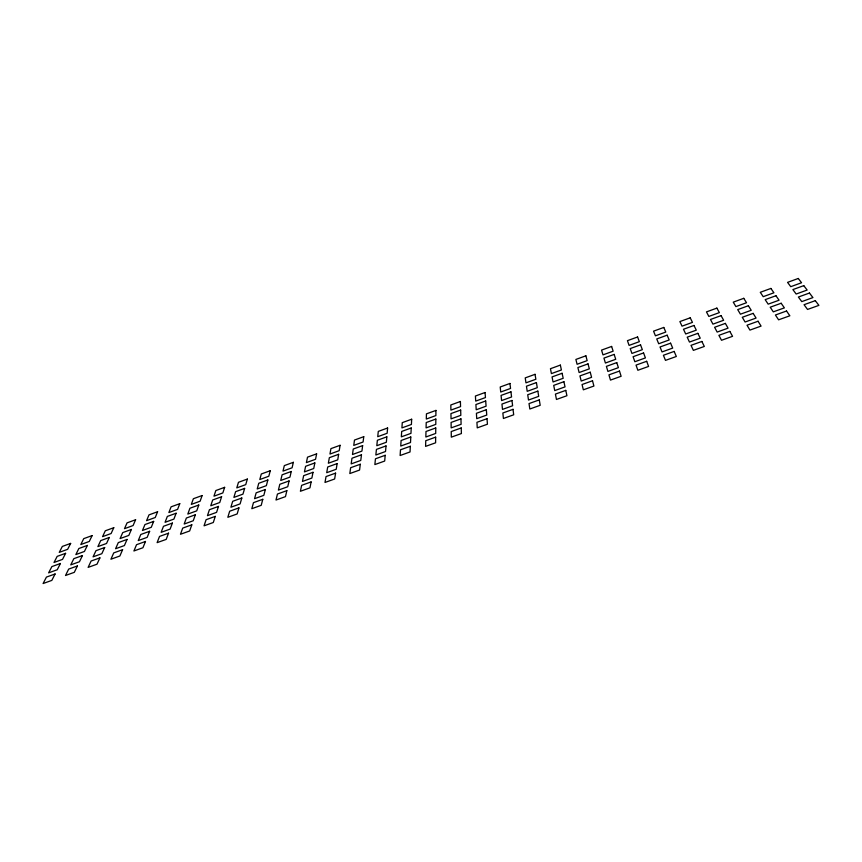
<?xml version="1.0" encoding="UTF-8"?>
<svg xmlns="http://www.w3.org/2000/svg" width="862" height="862" viewBox="0 0 862 862"><rect width="100%" height="100%" fill="white"/><g stroke="black" fill="none" stroke-linecap="round" stroke-linejoin="round"><path stroke-width="1.29" d="M435.655 437.153L435.601 442.799L425.602 446.376L425.753 440.719L435.655 437.153M435.752 427.972L435.698 433.446L425.85 437.002L425.99 431.496L435.752 427.972M435.838 419.061L435.784 424.384L426.087 427.886L426.216 422.552L435.838 419.061M435.935 410.409L435.881 415.57L426.313 419.04L426.442 413.857L435.935 410.409M410.323 446.268L410.032 451.957L400.119 455.513L400.496 449.792L410.323 446.268M410.786 436.991L410.506 442.518L400.744 446.042L401.099 440.493L410.786 436.991M411.228 427.983L410.958 433.36L401.336 436.84L401.692 431.442L411.228 427.983M411.67 419.234L411.411 424.46L401.918 427.908L402.263 422.66L411.67 419.234M385.195 455.298L384.689 461.051L374.862 464.575L375.455 458.799L385.195 455.298M386.025 445.934L385.529 451.516L375.854 455.007L376.425 449.393L386.025 445.934M386.833 436.84L386.348 442.26L376.802 445.708L377.373 440.267L386.833 436.84M387.609 427.994L387.146 433.274L377.739 436.689L378.289 431.399L387.609 427.994M360.294 464.252L359.562 470.059L349.821 473.55L350.64 467.721L360.294 464.252M361.48 454.791L360.769 460.437L351.168 463.896L351.965 458.228L361.48 454.791M362.633 445.611L361.943 451.085L352.483 454.511L353.248 449.016L362.633 445.611M363.753 436.689L363.085 442.012L353.754 445.395L354.497 440.051L363.753 436.689M335.598 473.13L334.65 478.992L324.996 482.451L326.03 476.567L335.598 473.13M337.139 463.584L336.223 469.273L326.709 472.699L327.7 466.988L337.139 463.584M338.637 454.306L337.742 459.845L328.357 463.239L329.338 457.69L338.637 454.306M340.091 445.298L339.219 450.675L329.974 454.037L330.911 448.639L340.091 445.298M311.117 481.923L309.964 487.838L300.396 491.275L301.635 485.338L311.117 481.923M313.014 472.301L311.882 478.044L302.443 481.438L303.65 475.673L313.014 472.301M314.845 462.937L313.746 468.519L304.448 471.891L305.611 466.288L314.845 462.937M316.623 453.843L315.557 459.274L306.387 462.603L307.518 457.162L316.623 453.843M286.852 490.65L285.484 496.62L275.991 500.025L277.445 494.034L286.852 490.65M289.082 480.942L287.746 486.728L278.394 490.101L279.805 484.282L289.082 480.942M291.248 471.492L289.955 477.128L280.732 480.468L282.089 474.811L291.248 471.492M293.349 462.323L292.089 467.797L282.995 471.105L284.32 465.609L293.349 462.323M262.791 499.303L261.218 505.315L251.812 508.699L253.46 502.654L262.791 499.303M265.356 489.508L263.826 495.348L254.549 498.689L256.154 492.827L265.356 489.508M267.845 479.983L266.358 485.662L257.21 488.969L258.762 483.27L267.845 479.983M270.259 470.727L268.815 476.244L259.796 479.531L261.305 473.981L270.259 470.727M238.936 507.88L237.158 513.946L227.827 517.297L229.68 511.209L238.936 507.88M241.823 497.999L240.099 503.893L230.897 507.212L232.697 501.296L241.823 497.999M244.636 488.398L242.955 494.131L233.882 497.406L235.628 491.663L244.636 488.398M247.362 479.067L245.735 484.638L236.781 487.881L238.483 482.3L247.362 479.067M215.274 516.392L213.302 522.501L204.046 525.82L206.104 519.689L215.274 516.392M218.485 506.425L216.567 512.373L207.451 515.659L209.434 509.69L218.485 506.425M221.609 496.749L219.745 502.524L210.748 505.778L212.688 499.982L221.609 496.749M224.648 487.332L222.838 492.945L213.959 496.178L215.845 490.543L224.648 487.332M191.817 524.818L189.64 530.981L180.47 534.268L182.722 528.094L191.817 524.818M195.351 514.786L193.239 520.767L184.188 524.031L186.375 518.019L195.351 514.786M198.777 505.024L196.73 510.854L187.808 514.075L189.92 508.235L198.777 505.024M202.117 495.542L200.124 501.199L191.321 504.399L193.379 498.721L202.117 495.542M168.553 533.179L166.194 539.396L157.1 542.651L159.535 536.423L168.553 533.179M172.4 523.072L170.105 529.106L161.129 532.339L163.5 526.283L172.4 523.072M176.128 513.235L173.898 519.107L165.051 522.307L167.347 516.424L176.128 513.235M179.77 503.677L177.604 509.377L168.866 512.556L171.096 506.834L179.77 503.677M145.484 541.476L142.93 547.736L133.912 550.969L136.541 544.698L145.484 541.476M149.632 531.294L147.154 537.371L138.254 540.571L140.808 534.483L149.632 531.294M153.673 521.381L151.259 527.296L142.478 530.475L144.956 524.549L153.673 521.381M157.595 511.748L155.257 517.502L146.583 520.648L148.997 514.883L157.595 511.748M122.598 549.708L119.872 556.001L110.929 559.212L113.73 552.898L122.598 549.708M127.059 539.44L124.397 545.56L115.573 548.738L118.299 542.607L127.059 539.44M131.39 529.462L128.804 535.421L120.098 538.567L122.749 532.597L131.39 529.462M135.603 519.754L133.082 525.551L124.494 528.675L127.07 522.868L135.603 519.754M99.917 557.865L96.997 564.201L88.129 567.379L91.113 561.022L99.917 557.865M104.668 547.532L101.835 553.695L93.074 556.841L95.984 550.667L104.668 547.532M109.28 537.479L106.532 543.48L97.891 546.605L100.714 540.593L109.28 537.479M113.784 527.706L111.101 533.535L102.567 536.638L105.315 530.787L113.784 527.706M77.408 565.946L74.315 572.336L65.523 575.482L68.68 569.092L77.408 565.946M82.45 555.548L79.444 561.755L70.759 564.879L73.841 558.662L82.45 555.548M87.364 545.43L84.433 551.464L75.867 554.568L78.851 548.512L87.364 545.43M92.137 535.582L89.282 541.455L80.823 544.536L83.733 538.642L92.137 535.582M55.093 573.973L51.828 580.395L43.1 583.531L46.44 577.087L55.093 573.973M60.426 563.5L57.248 569.75L48.628 572.853L51.882 566.593L60.426 563.5M65.609 553.318L62.517 559.395L54.015 562.466L57.172 556.378L65.609 553.318M70.652 543.405L67.645 549.32L59.252 552.37L62.323 546.433L70.652 543.405M460.394 401.498L450.826 404.978L450.901 410.107L460.556 406.605L460.394 401.498M485.069 392.512L475.415 396.024L475.716 401.099L485.446 397.565L485.069 392.512M509.948 383.45L500.219 386.995L500.725 392.016L510.541 388.45L509.948 383.45M535.043 374.323L525.227 377.89L525.96 382.847L535.862 379.258L535.043 374.323M560.354 365.1L550.452 368.71L551.411 373.602L561.399 369.981L560.354 365.1M585.88 355.812L575.891 359.443L577.077 364.281L587.151 360.628L585.88 355.812M611.621 346.438L601.557 350.101L602.98 354.875L613.141 351.19L611.621 346.438M637.589 336.977L627.439 340.673L629.098 345.393L639.345 341.664L637.589 336.977M663.794 327.441L653.547 331.17L655.443 335.814L665.787 332.064L663.794 327.441M690.214 317.819L679.881 321.58L682.025 326.159L692.455 322.377L690.214 317.819M716.872 308.111L706.452 311.904L708.844 316.419L719.371 312.604L716.872 308.111M743.766 298.317L733.25 302.153L735.9 306.592L746.524 302.734L743.766 298.317M770.897 288.436L760.284 292.304L763.204 296.679L773.914 292.789L770.897 288.436M798.277 278.469L787.566 282.37L790.745 286.68L801.552 282.747L798.277 278.469M460.664 410.064L450.955 413.577L451.041 418.867L460.825 415.322L460.664 410.064M485.694 400.981L475.91 404.537L476.212 409.762L486.082 406.185L485.694 400.981M510.95 391.833L501.07 395.41L501.598 400.571L511.565 396.973L510.95 391.833M536.412 382.588L526.456 386.208L527.21 391.316L537.263 387.674L536.412 382.588M562.099 373.278L552.057 376.92L553.048 381.963L563.188 378.299L562.099 373.278M588.024 363.883L577.885 367.557L579.113 372.535L589.339 368.839L588.024 363.883M614.164 354.401L603.939 358.107L605.404 363.031L615.716 359.292L614.164 354.401M640.531 344.843L630.219 348.582L631.932 353.431L642.341 349.67L640.531 344.843M667.134 335.189L656.736 338.96L658.697 343.755L669.192 339.951L667.134 335.189M693.975 325.459L683.48 329.262L685.699 333.982L696.291 330.157L693.975 325.459M721.063 315.632L710.471 319.479L712.939 324.134L723.638 320.265L721.063 315.632M748.388 305.73L737.7 309.609L740.436 314.188L751.222 310.288L748.388 305.73M775.951 295.731L765.176 299.642L768.171 304.157L779.065 300.213L775.951 295.731M803.772 285.645L792.889 289.589L796.165 294.028L807.155 290.052L803.772 285.645M460.944 418.878L451.095 422.434L451.171 427.875L461.105 424.298L460.944 418.878M486.351 409.709L476.417 413.297L476.718 418.673L486.75 415.064L486.351 409.709M511.974 400.453L501.953 404.073L502.492 409.396L512.61 405.754L511.974 400.453M537.834 391.111L527.716 394.764L528.492 400.033L538.696 396.348L537.834 391.111M563.91 381.694L553.716 385.379L554.729 390.583L565.03 386.876L563.91 381.694M590.222 372.201L579.932 375.907L581.203 381.047L591.58 377.308L590.222 372.201M616.772 362.611L606.395 366.361L607.904 371.425L618.388 367.654L616.772 362.611M643.558 352.935L633.085 356.717L634.852 361.728L645.422 357.913L643.558 352.935M670.582 343.173L660.023 346.998L662.038 351.933L672.705 348.086L670.582 343.173M697.854 333.335L687.197 337.182L689.471 342.052L700.246 338.173L697.854 333.335M725.373 323.39L714.609 327.28L717.162 332.075L728.034 328.163L725.373 323.39M753.14 313.369L742.279 317.291L745.102 322.011L756.071 318.067L753.14 313.369M781.166 303.252L770.208 307.206L773.3 311.861L784.377 307.874L781.166 303.252M809.45 293.037L798.384 297.034L801.768 301.614L812.931 297.584L809.45 293.037M461.224 427.961L451.225 431.56L451.311 437.163L461.396 433.543L461.224 427.961M487.019 418.695L476.934 422.315L477.246 427.864L487.429 424.212L487.019 418.695M513.041 409.331L502.858 412.995L503.419 418.479L513.687 414.794L513.041 409.331M539.289 399.893L529.02 403.588L529.828 409.008L540.183 405.291L539.289 399.893M565.774 390.378L555.419 394.096L556.464 399.462L566.927 395.712L565.774 390.378M592.506 380.767L582.055 384.527L583.348 389.818L593.907 386.036L592.506 380.767M619.476 371.069L608.928 374.862L610.479 380.088L621.125 376.274L619.476 371.069M646.683 361.286L636.037 365.111L637.858 370.272L648.601 366.425L646.683 361.286M674.149 351.416L663.406 355.273L665.486 360.37L676.336 356.48L674.149 351.416M701.862 341.449L691.022 345.35L693.371 350.371L704.319 346.449L701.862 341.449M729.823 331.396L718.886 335.329L721.516 340.274L732.56 336.32L729.823 331.396M758.054 321.246L747.009 325.222L749.929 330.092L761.071 326.095L758.054 321.246M786.543 311.01L775.401 315.007L778.601 319.813L789.851 315.783L786.543 311.01M815.301 300.666L804.052 304.706L807.543 309.436L818.9 305.363L815.301 300.666"/></g></svg>
